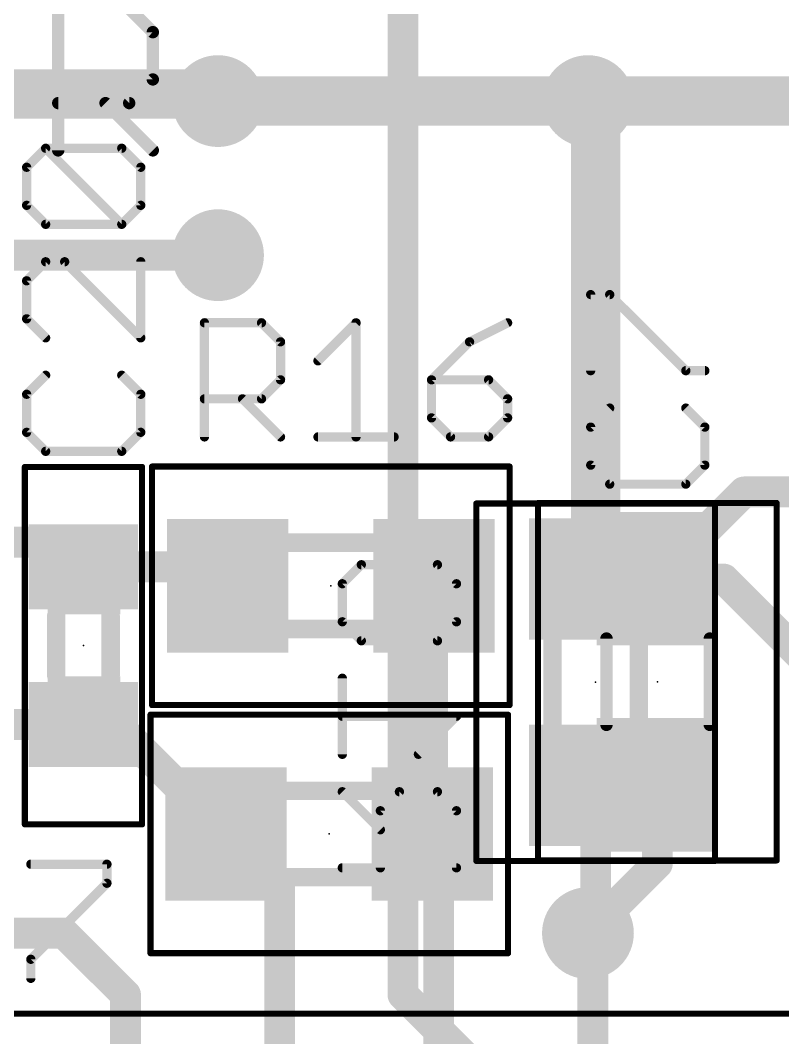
# Model space of a CAD drawing. Extents: x -0.1 to 70.5, y -0.1 to 57.
# Drawn here: x 41.3 to 47.58, y 37.49 to 45.88 of the extents above; entities that cross this region are included whole.
import ezdxf

# ---------------------------------------------------------------- set-up
doc = ezdxf.new("R2010")
doc.units = 0
for name, color, linetype in [('1', 14, 'CONTINUOUS'), ('16', 174, 'CONTINUOUS'), ('18', 94, 'CONTINUOUS'), ('23', 178, 'CONTINUOUS'), ('24', 178, 'CONTINUOUS'), ('25', 250, 'CONTINUOUS'), ('26', 250, 'CONTINUOUS'), ('39', 14, 'CONTINUOUS'), ('40', 174, 'CONTINUOUS'), ('51', 250, 'CONTINUOUS'), ('52', 250, 'CONTINUOUS')]:
    doc.layers.add(name, color=color, linetype=linetype)

# ---------------------------------------------------------------- blocks, each defined once
blk = doc.blocks.new('RECT')
blk.add_solid([(-0.5, -0.5), (0.5, -0.5), (-0.5, 0.5), (0.5, 0.5)])
blk = doc.blocks.new('ROUNDV')
at = {"const_width": 0.5}
blk.add_lwpolyline([(0, -0.25, 1), (0, 0.25, 1), (0, -0.25)], format="xyb", dxfattribs=at)

msp = doc.modelspace()

# ---------------------------------------------------------------- linework, layer by layer
at = {"layer": '1'}
for points, const_width in [([(42.926, 45.212), (45.974, 45.212)], 0.4064), ([(51.054, 45.212), (45.974, 45.212)], 0.4064), ([(39.658, 43.942), (42.926, 43.942)], 0.254), ([(46.5459, 41.2762), (47.2605, 41.9908)], 0.254), ([(47.2605, 41.9908), (51.2426, 41.9908)], 0.254), ([(41.6138, 41.5766), (40.2774, 41.5766)], 0.254), ([(41.817, 41.3734), (41.6138, 41.5766)], 0.254), ([(42.8486, 41.3734), (41.817, 41.3734)], 0.254), ([(43.0054, 41.2166), (42.8486, 41.3734)], 0.254), ([(44.6926, 41.2038), (44.7054, 41.2166)], 0.254), ([(44.6926, 39.1712), (44.6926, 41.2038)], 0.254), ([(40.4742, 40.0734), (41.817, 40.0734)], 0.254), ([(41.817, 40.0734), (42.0904, 40.0734)], 0.254), ([(42.0904, 40.0734), (42.9926, 39.1712)], 0.254), ([(46.5459, 39.5762), (46.5459, 38.9259)], 0.254), ([(43.434, 38.7298), (42.9926, 39.1712)], 0.254), ([(44.744, 39.1198), (44.6926, 39.1712)], 0.254), ([(44.744, 36.7), (44.744, 39.1198)], 0.254), ([(46.5459, 38.9259), (45.974, 38.354)], 0.254), ([(43.434, 36.74), (43.434, 38.7298)], 0.254), ([(41.656, 38.354), (38.354, 38.354)], 0.254), ([(42.164, 37.846), (41.656, 38.354)], 0.254), ([(46.014, 38.314), (45.974, 38.354)], 0.254), ([(46.014, 36.7), (46.014, 38.314)], 0.254), ([(42.164, 36.74), (42.164, 37.846)], 0.254)]:
    msp.add_lwpolyline(points, dxfattribs=dict(at, const_width=const_width))
for points, const_width in [([(42.926, 45.3136, 1), (42.926, 45.1104)], 0.2032), ([(45.974, 45.3136, 1), (45.974, 45.1104)], 0.2032), ([(45.974, 45.1104, 1), (45.974, 45.3136)], 0.2032), ([(42.926, 43.8785, 1), (42.926, 44.0055)], 0.127), ([(47.2605, 42.0543, 1), (47.2605, 41.9273)], 0.127), ([(47.3054, 41.9459, 1), (47.2156, 42.0357)], 0.127), ([(41.6587, 41.6215, 1), (41.5689, 41.5317)], 0.127), ([(41.6138, 41.5131, 1), (41.6138, 41.6401)], 0.127), ([(41.817, 41.4369, 1), (41.817, 41.3099)], 0.127), ([(41.7721, 41.3285, 1), (41.8619, 41.4183)], 0.127), ([(42.8935, 41.4183, 1), (42.8037, 41.3285)], 0.127), ([(42.8486, 41.3099, 1), (42.8486, 41.4369)], 0.127), ([(44.7503, 41.1717, 1), (44.6605, 41.2615)], 0.127), ([(46.501, 41.3211, 1), (46.5908, 41.2313)], 0.127), ([(42.9605, 41.1717, 1), (43.0503, 41.2615)], 0.127), ([(44.7561, 41.2038, 1), (44.6291, 41.2038)], 0.127), ([(44.6477, 41.2487, 1), (44.7375, 41.1589)], 0.127), ([(41.817, 40.1369, 1), (41.817, 40.0099)], 0.127), ([(41.817, 40.0099, 1), (41.817, 40.1369)], 0.127), ([(42.1353, 40.1183, 1), (42.0455, 40.0285)], 0.127), ([(42.0904, 40.0099, 1), (42.0904, 40.1369)], 0.127), ([(46.6094, 39.5762, 1), (46.4824, 39.5762)], 0.127), ([(43.0375, 39.2161, 1), (42.9477, 39.1263)], 0.127), ([(42.9477, 39.1263, 1), (43.0375, 39.2161)], 0.127), ([(44.7375, 39.2161, 1), (44.6477, 39.1263)], 0.127), ([(44.8075, 39.1198, 1), (44.6805, 39.1198)], 0.127), ([(44.6291, 39.1712, 1), (44.7561, 39.1712)], 0.127), ([(44.6991, 39.0749, 1), (44.7889, 39.1647)], 0.127), ([(46.5908, 38.881, 1), (46.501, 38.9708)], 0.127), ([(46.4824, 38.9259, 1), (46.6094, 38.9259)], 0.127), ([(43.4975, 38.7298, 1), (43.3705, 38.7298)], 0.127), ([(43.3891, 38.6849, 1), (43.4789, 38.7747)], 0.127), ([(41.7009, 38.3989, 1), (41.6111, 38.3091)], 0.127), ([(41.656, 38.2905, 1), (41.656, 38.4175)], 0.127), ([(46.0189, 38.3989, 1), (45.9291, 38.3091)], 0.127), ([(45.9291, 38.3989, 1), (46.0189, 38.3091)], 0.127), ([(46.0775, 38.314, 1), (45.9505, 38.314)], 0.127), ([(45.9691, 38.2691, 1), (46.0589, 38.3589)], 0.127), ([(42.2275, 37.846, 1), (42.1005, 37.846)], 0.127), ([(42.1191, 37.8011, 1), (42.2089, 37.8909)], 0.127)]:
    msp.add_lwpolyline(points, format="xyb", dxfattribs=dict(at, const_width=const_width))
at = {"layer": '16'}
for points, const_width in [([(44.45, 37.846), (44.45, 53.848)], 0.254), ([(33.69, 45.271), (42.867, 45.271)], 0.4064), ([(42.867, 45.271), (42.926, 45.212)], 0.4064), ([(45.974, 45.212), (46.0376, 45.1484)], 0.4064), ([(46.0376, 45.1484), (46.0376, 41.272)], 0.4064), ([(47.0946, 41.272), (46.0376, 41.272)], 0.254), ([(47.752, 40.6146), (47.0946, 41.272)], 0.254), ([(46.0376, 39.572), (46.0376, 38.4176)], 0.254), ([(46.0376, 38.4176), (45.974, 38.354)], 0.254), ([(45.466, 36.83), (44.45, 37.846)], 0.254)]:
    msp.add_lwpolyline(points, dxfattribs=dict(at, const_width=const_width))
for points, const_width in [([(42.9388, 45.3428, 1), (42.7952, 45.1992)], 0.2032), ([(42.867, 45.1694, 1), (42.867, 45.3726)], 0.2032), ([(42.8542, 45.1402, 1), (42.9978, 45.2838)], 0.2032), ([(46.0458, 45.2838, 1), (45.9022, 45.1402)], 0.2032), ([(46.1392, 45.1484, 1), (45.936, 45.1484)], 0.2032), ([(45.9657, 45.0766, 1), (46.1094, 45.2203)], 0.2032), ([(45.936, 41.272, 1), (46.1392, 41.272)], 0.2032), ([(46.0376, 41.3355, 1), (46.0376, 41.2085)], 0.127), ([(47.1395, 41.3169, 1), (47.0497, 41.2271)], 0.127), ([(47.0946, 41.2085, 1), (47.0946, 41.3355)], 0.127), ([(46.1011, 39.572, 1), (45.9741, 39.572)], 0.127), ([(46.0825, 38.3727, 1), (45.9927, 38.4625)], 0.127), ([(45.9291, 38.3989, 1), (46.0189, 38.3091)], 0.127), ([(45.9741, 38.4176, 1), (46.1011, 38.4176)], 0.127), ([(44.4949, 37.8909, 1), (44.4051, 37.8011)], 0.127), ([(44.3865, 37.846, 1), (44.5135, 37.846)], 0.127)]:
    msp.add_lwpolyline(points, format="xyb", dxfattribs=dict(at, const_width=const_width))
at = {"layer": '23'}
for p in [(43.8554, 41.2166), (41.817, 40.7234), (46.5459, 40.4262), (43.8426, 39.1712)]:
    msp.add_point(p, dxfattribs=at)
at = {"layer": '24'}
msp.add_point((46.0376, 40.422), dxfattribs=at)
at = {"layer": '25'}
for points, const_width in [([(41.6092, 44.8056), (41.6092, 45.975)], 0.1016), ([(42.1939, 45.975), (42.3888, 45.7801)], 0.1016), ([(42.3888, 45.7801), (42.3888, 45.3903)], 0.1016), ([(42.3888, 45.3903), (42.1939, 45.1954)], 0.1016), ([(42.1939, 45.1954), (41.6092, 45.1954)], 0.1016), ([(41.999, 45.1954), (42.3888, 44.8056)], 0.1016), ([(41.3489, 44.6664), (41.5057, 44.8232)], 0.0762), ([(41.5057, 44.8232), (42.1327, 44.8232)], 0.0762), ([(42.1327, 44.1961), (41.5057, 44.8232)], 0.0762), ([(42.1327, 44.8232), (42.2895, 44.6664)], 0.0762), ([(41.3489, 44.3529), (41.3489, 44.6664)], 0.0762), ([(42.2895, 44.6664), (42.2895, 44.3529)], 0.0762), ([(41.5057, 44.1961), (41.3489, 44.3529)], 0.0762), ([(42.2895, 44.3529), (42.1327, 44.1961)], 0.0762), ([(42.1327, 44.1961), (41.5057, 44.1961)], 0.0762), ([(41.5057, 43.8877), (41.3489, 43.7309)], 0.0762), ([(41.6624, 43.8877), (41.5057, 43.8877)], 0.0762), ([(42.2895, 43.2606), (41.6624, 43.8877)], 0.0762), ([(42.2895, 43.8877), (42.2895, 43.2606)], 0.0762), ([(41.3489, 43.7309), (41.3489, 43.4174)], 0.0762), ([(45.9967, 42.99), (45.9967, 43.617)], 0.0762), ([(45.9967, 43.617), (46.1535, 43.617)], 0.0762), ([(46.1535, 43.617), (46.7805, 42.99)], 0.0762), ([(41.3489, 43.4174), (41.5057, 43.2606)], 0.0762), ([(42.8141, 42.4441), (42.8141, 43.3847)], 0.0762), ([(42.8141, 43.3847), (43.2844, 43.3847)], 0.0762), ([(43.2844, 43.3847), (43.4412, 43.2279)], 0.0762), ([(43.7496, 43.0712), (44.0632, 43.3847)], 0.0762), ([(44.0632, 43.3847), (44.0632, 42.4441)], 0.0762), ([(45.3122, 43.3847), (44.9987, 43.2279)], 0.0762), ([(43.4412, 43.2279), (43.4412, 42.9144)], 0.0762), ([(44.9987, 43.2279), (44.6851, 42.9144)], 0.0762), ([(46.7805, 42.99), (46.9373, 42.99)], 0.0762), ([(41.5057, 42.9522), (41.3489, 42.7954)], 0.0762), ([(42.2895, 42.7954), (42.1327, 42.9522)], 0.0762), ([(43.4412, 42.9144), (43.2844, 42.7576)], 0.0762), ([(44.6851, 42.9144), (44.6851, 42.6009)], 0.0762), ([(45.1554, 42.9144), (44.6851, 42.9144)], 0.0762), ([(45.3122, 42.7576), (45.1554, 42.9144)], 0.0762), ([(41.3489, 42.7954), (41.3489, 42.4819)], 0.0762), ([(42.2895, 42.4819), (42.2895, 42.7954)], 0.0762), ([(43.2844, 42.7576), (42.8141, 42.7576)], 0.0762), ([(43.1276, 42.7576), (43.4412, 42.4441)], 0.0762), ([(45.3122, 42.6009), (45.3122, 42.7576)], 0.0762), ([(46.1535, 42.6815), (45.9967, 42.5247)], 0.0762), ([(46.9373, 42.5247), (46.7805, 42.6815)], 0.0762), ([(44.6851, 42.6009), (44.8419, 42.4441)], 0.0762), ([(45.1554, 42.4441), (45.3122, 42.6009)], 0.0762), ([(41.3489, 42.4819), (41.5057, 42.3251)], 0.0762), ([(42.1327, 42.3251), (42.2895, 42.4819)], 0.0762), ([(45.9967, 42.5247), (45.9967, 42.2112)], 0.0762), ([(46.9373, 42.2112), (46.9373, 42.5247)], 0.0762), ([(43.7496, 42.4441), (44.3767, 42.4441)], 0.0762), ([(44.8419, 42.4441), (45.1554, 42.4441)], 0.0762), ([(41.5057, 42.3251), (42.1327, 42.3251)], 0.0762), ([(45.9967, 42.2112), (46.1535, 42.0544)], 0.0762), ([(46.7805, 42.0544), (46.9373, 42.2112)], 0.0762), ([(46.1535, 42.0544), (46.7805, 42.0544)], 0.0762), ([(41.3835, 38.9219), (42.0106, 38.9219)], 0.0762), ([(42.0106, 38.9219), (42.0106, 38.7651)], 0.0762), ([(42.0106, 38.7651), (41.3835, 38.1381)], 0.0762), ([(41.3835, 38.1381), (41.3835, 37.9813)], 0.0762)]:
    msp.add_lwpolyline(points, dxfattribs=dict(at, const_width=const_width))
for points, const_width in [([(42.4142, 45.7801, 1), (42.3634, 45.7801)], 0.0508), ([(42.3708, 45.7621, 1), (42.4067, 45.7981)], 0.0508), ([(42.3634, 45.3903, 1), (42.4142, 45.3903)], 0.0508), ([(42.4067, 45.3723, 1), (42.3708, 45.4083)], 0.0508), ([(41.6092, 45.2208, 1), (41.6092, 45.17)], 0.0508), ([(42.0169, 45.2134, 1), (41.981, 45.1774)], 0.0508), ([(42.1759, 45.2134, 1), (42.2118, 45.1774)], 0.0508), ([(42.1939, 45.17, 1), (42.1939, 45.2208)], 0.0508), ([(41.5191, 44.8367, 1), (41.4922, 44.8097)], 0.0381), ([(41.5057, 44.8423, 1), (41.5057, 44.8042)], 0.0381), ([(41.5191, 44.8097, 1), (41.4922, 44.8367)], 0.0381), ([(42.1462, 44.8367, 1), (42.1193, 44.8097)], 0.0381), ([(42.1327, 44.8042, 1), (42.1327, 44.8423)], 0.0381), ([(41.5838, 44.8056, 1), (41.6346, 44.8056)], 0.0508), ([(42.3708, 44.7876, 1), (42.4067, 44.8236)], 0.0508), ([(41.3679, 44.6664, 1), (41.3298, 44.6664)], 0.0381), ([(41.3354, 44.6799, 1), (41.3624, 44.653)], 0.0381), ([(42.3086, 44.6664, 1), (42.2705, 44.6664)], 0.0381), ([(42.276, 44.653, 1), (42.303, 44.6799)], 0.0381), ([(41.3298, 44.3529, 1), (41.3679, 44.3529)], 0.0381), ([(41.3624, 44.3664, 1), (41.3354, 44.3394)], 0.0381), ([(42.2705, 44.3529, 1), (42.3086, 44.3529)], 0.0381), ([(42.303, 44.3394, 1), (42.276, 44.3664)], 0.0381), ([(41.5057, 44.2152, 1), (41.5057, 44.1771)], 0.0381), ([(41.4922, 44.1827, 1), (41.5191, 44.2096)], 0.0381), ([(42.1193, 44.2096, 1), (42.1462, 44.1827)], 0.0381), ([(42.1193, 44.1827, 1), (42.1462, 44.2096)], 0.0381), ([(42.1327, 44.1771, 1), (42.1327, 44.2152)], 0.0381), ([(41.5057, 43.9067, 1), (41.5057, 43.8686)], 0.0381), ([(41.5191, 43.8742, 1), (41.4922, 43.9012)], 0.0381), ([(41.6759, 43.9012, 1), (41.649, 43.8742)], 0.0381), ([(41.6624, 43.8686, 1), (41.6624, 43.9067)], 0.0381), ([(42.3086, 43.8877, 1), (42.2705, 43.8877)], 0.0381), ([(41.3679, 43.7309, 1), (41.3298, 43.7309)], 0.0381), ([(41.3354, 43.7444, 1), (41.3624, 43.7174)], 0.0381), ([(46.0157, 43.617, 1), (45.9776, 43.617)], 0.0381), ([(45.9967, 43.6361, 1), (45.9967, 43.598)], 0.0381), ([(46.1669, 43.6305, 1), (46.14, 43.6035)], 0.0381), ([(46.1535, 43.598, 1), (46.1535, 43.6361)], 0.0381), ([(41.3298, 43.4174, 1), (41.3679, 43.4174)], 0.0381), ([(41.3624, 43.4309, 1), (41.3354, 43.4039)], 0.0381), ([(42.8332, 43.3847, 1), (42.7951, 43.3847)], 0.0381), ([(42.8141, 43.4038, 1), (42.8141, 43.3657)], 0.0381), ([(43.2979, 43.3982, 1), (43.2709, 43.3712)], 0.0381), ([(43.2844, 43.3657, 1), (43.2844, 43.4038)], 0.0381), ([(44.0822, 43.3847, 1), (44.0441, 43.3847)], 0.0381), ([(44.0766, 43.3712, 1), (44.0497, 43.3982)], 0.0381), ([(45.3207, 43.3677, 1), (45.3037, 43.4017)], 0.0381), ([(41.4922, 43.2471, 1), (41.5191, 43.2741)], 0.0381), ([(42.2705, 43.2606, 1), (42.3086, 43.2606)], 0.0381), ([(42.276, 43.2471, 1), (42.303, 43.2741)], 0.0381), ([(43.4602, 43.2279, 1), (43.4221, 43.2279)], 0.0381), ([(43.4277, 43.2145, 1), (43.4546, 43.2414)], 0.0381), ([(44.9902, 43.245, 1), (45.0072, 43.2109)], 0.0381), ([(45.0121, 43.2145, 1), (44.9852, 43.2414)], 0.0381), ([(43.7361, 43.0846, 1), (43.7631, 43.0577)], 0.0381), ([(46.7805, 43.009, 1), (46.7805, 42.9709)], 0.0381), ([(46.7671, 42.9765, 1), (46.794, 43.0034)], 0.0381), ([(46.9373, 42.9709, 1), (46.9373, 43.009)], 0.0381), ([(41.5191, 42.9387, 1), (41.4922, 42.9656)], 0.0381), ([(42.1462, 42.9656, 1), (42.1193, 42.9387)], 0.0381), ([(43.4221, 42.9144, 1), (43.4602, 42.9144)], 0.0381), ([(43.4546, 42.9009, 1), (43.4277, 42.9279)], 0.0381), ([(44.6851, 42.9335, 1), (44.6851, 42.8954)], 0.0381), ([(44.6717, 42.9279, 1), (44.6986, 42.9009)], 0.0381), ([(44.7042, 42.9144, 1), (44.6661, 42.9144)], 0.0381), ([(45.1689, 42.9279, 1), (45.142, 42.9009)], 0.0381), ([(45.1554, 42.8954, 1), (45.1554, 42.9335)], 0.0381), ([(45.9776, 42.99, 1), (46.0157, 42.99)], 0.0381), ([(41.3679, 42.7954, 1), (41.3298, 42.7954)], 0.0381), ([(41.3354, 42.8089, 1), (41.3624, 42.7819)], 0.0381), ([(42.3086, 42.7954, 1), (42.2705, 42.7954)], 0.0381), ([(42.276, 42.7819, 1), (42.303, 42.8089)], 0.0381), ([(42.8141, 42.7767, 1), (42.8141, 42.7386)], 0.0381), ([(43.1411, 42.7711, 1), (43.1142, 42.7442)], 0.0381), ([(43.2709, 42.7711, 1), (43.2979, 42.7442)], 0.0381), ([(43.2844, 42.7386, 1), (43.2844, 42.7767)], 0.0381), ([(45.3313, 42.7576, 1), (45.2932, 42.7576)], 0.0381), ([(45.2987, 42.7442, 1), (45.3257, 42.7711)], 0.0381), ([(46.1669, 42.668, 1), (46.14, 42.695)], 0.0381), ([(46.794, 42.695, 1), (46.7671, 42.668)], 0.0381), ([(44.6986, 42.6143, 1), (44.6717, 42.5874)], 0.0381), ([(44.6661, 42.6009, 1), (44.7042, 42.6009)], 0.0381), ([(45.2932, 42.6009, 1), (45.3313, 42.6009)], 0.0381), ([(45.3257, 42.5874, 1), (45.2987, 42.6143)], 0.0381), ([(41.3624, 42.4953, 1), (41.3354, 42.4684)], 0.0381), ([(42.303, 42.4684, 1), (42.276, 42.4953)], 0.0381), ([(46.0157, 42.5247, 1), (45.9776, 42.5247)], 0.0381), ([(45.9832, 42.5382, 1), (46.0102, 42.5113)], 0.0381), ([(46.9564, 42.5247, 1), (46.9183, 42.5247)], 0.0381), ([(46.9238, 42.5113, 1), (46.9508, 42.5382)], 0.0381), ([(41.3298, 42.4819, 1), (41.3679, 42.4819)], 0.0381), ([(42.2705, 42.4819, 1), (42.3086, 42.4819)], 0.0381), ([(42.7951, 42.4441, 1), (42.8332, 42.4441)], 0.0381), ([(43.4277, 42.4306, 1), (43.4546, 42.4576)], 0.0381), ([(43.7496, 42.4631, 1), (43.7496, 42.425)], 0.0381), ([(44.0441, 42.4441, 1), (44.0822, 42.4441)], 0.0381), ([(44.3767, 42.425, 1), (44.3767, 42.4631)], 0.0381), ([(44.8419, 42.4631, 1), (44.8419, 42.425)], 0.0381), ([(44.8284, 42.4306, 1), (44.8554, 42.4576)], 0.0381), ([(45.142, 42.4576, 1), (45.1689, 42.4306)], 0.0381), ([(45.1554, 42.425, 1), (45.1554, 42.4631)], 0.0381), ([(41.5057, 42.3441, 1), (41.5057, 42.306)], 0.0381), ([(41.4922, 42.3116, 1), (41.5191, 42.3386)], 0.0381), ([(42.1193, 42.3386, 1), (42.1462, 42.3116)], 0.0381), ([(42.1327, 42.306, 1), (42.1327, 42.3441)], 0.0381), ([(46.0102, 42.2247, 1), (45.9832, 42.1977)], 0.0381), ([(45.9776, 42.2112, 1), (46.0157, 42.2112)], 0.0381), ([(46.9183, 42.2112, 1), (46.9564, 42.2112)], 0.0381), ([(46.9508, 42.1977, 1), (46.9238, 42.2247)], 0.0381), ([(46.1535, 42.0735, 1), (46.1535, 42.0354)], 0.0381), ([(46.14, 42.041, 1), (46.1669, 42.0679)], 0.0381), ([(46.7671, 42.0679, 1), (46.794, 42.041)], 0.0381), ([(46.7805, 42.0354, 1), (46.7805, 42.0735)], 0.0381), ([(41.3835, 38.941, 1), (41.3835, 38.9029)], 0.0381), ([(42.0297, 38.9219, 1), (41.9916, 38.9219)], 0.0381), ([(42.0106, 38.9029, 1), (42.0106, 38.941)], 0.0381), ([(41.9916, 38.7651, 1), (42.0297, 38.7651)], 0.0381), ([(42.0241, 38.7517, 1), (41.9971, 38.7786)], 0.0381), ([(41.4026, 38.1381, 1), (41.3645, 38.1381)], 0.0381), ([(41.3701, 38.1515, 1), (41.397, 38.1246)], 0.0381), ([(41.3645, 37.9813, 1), (41.4026, 37.9813)], 0.0381)]:
    msp.add_lwpolyline(points, format="xyb", dxfattribs=dict(at, const_width=const_width))
at = {"layer": '26', "const_width": 0.0762}
for points in [[(44.1069, 41.3905), (43.9501, 41.2337)], [(44.7339, 41.3905), (44.1069, 41.3905)], [(44.1069, 40.7634), (44.7339, 41.3905)], [(44.8907, 41.2337), (44.7339, 41.3905)], [(43.9501, 41.2337), (43.9501, 40.9202)], [(44.8907, 40.9202), (44.8907, 41.2337)], [(43.9501, 40.9202), (44.1069, 40.7634)], [(44.7339, 40.7634), (44.8907, 40.9202)], [(44.1069, 40.7634), (44.7339, 40.7634)], [(43.9501, 39.8279), (43.9501, 40.455)], [(44.8907, 40.1414), (43.9501, 40.1414)], [(44.5772, 39.8279), (44.8907, 40.1414)], [(44.2636, 39.2059), (43.9501, 39.5195)], [(44.4204, 39.5195), (44.2636, 39.3627)], [(44.7339, 39.5195), (44.4204, 39.5195)], [(44.8907, 39.3627), (44.7339, 39.5195)], [(44.2636, 39.3627), (44.2636, 38.8924)], [(44.8907, 38.8924), (44.8907, 39.3627)], [(43.9501, 38.8924), (44.8907, 38.8924)]]:
    msp.add_lwpolyline(points, dxfattribs=at)
at = {"layer": '26', "const_width": 0.0381}
for points in [[(44.1069, 41.4096, 1), (44.1069, 41.3715)], [(44.1203, 41.377, 1), (44.0934, 41.404)], [(44.7474, 41.404, 1), (44.7205, 41.377)], [(44.7474, 41.377, 1), (44.7205, 41.404)], [(44.7339, 41.3715, 1), (44.7339, 41.4096)], [(43.9691, 41.2337, 1), (43.931, 41.2337)], [(43.9366, 41.2472, 1), (43.9636, 41.2203)], [(44.9097, 41.2337, 1), (44.8716, 41.2337)], [(44.8772, 41.2203, 1), (44.9042, 41.2472)], [(43.931, 40.9202, 1), (43.9691, 40.9202)], [(43.9636, 40.9337, 1), (43.9366, 40.9067)], [(44.8716, 40.9202, 1), (44.9097, 40.9202)], [(44.9042, 40.9067, 1), (44.8772, 40.9337)], [(44.1069, 40.7825, 1), (44.1069, 40.7444)], [(44.0934, 40.7769, 1), (44.1203, 40.75)], [(44.0934, 40.75, 1), (44.1203, 40.7769)], [(44.7205, 40.7769, 1), (44.7474, 40.75)], [(44.7339, 40.7444, 1), (44.7339, 40.7825)], [(43.9691, 40.455, 1), (43.931, 40.455)], [(43.9501, 40.1605, 1), (43.9501, 40.1224)], [(44.9042, 40.128, 1), (44.8772, 40.1549)], [(44.8907, 40.1224, 1), (44.8907, 40.1605)], [(43.931, 39.8279, 1), (43.9691, 39.8279)], [(44.5637, 39.8414, 1), (44.5906, 39.8144)], [(43.9636, 39.5329, 1), (43.9366, 39.506)], [(44.4204, 39.5385, 1), (44.4204, 39.5004)], [(44.4339, 39.506, 1), (44.4069, 39.5329)], [(44.7474, 39.5329, 1), (44.7205, 39.506)], [(44.7339, 39.5004, 1), (44.7339, 39.5385)], [(44.2827, 39.3627, 1), (44.2446, 39.3627)], [(44.2502, 39.3762, 1), (44.2771, 39.3492)], [(44.9097, 39.3627, 1), (44.8716, 39.3627)], [(44.8772, 39.3492, 1), (44.9042, 39.3762)], [(44.2502, 39.1925, 1), (44.2771, 39.2194)], [(43.9501, 38.9114, 1), (43.9501, 38.8733)], [(44.2446, 38.8924, 1), (44.2827, 38.8924)], [(44.8716, 38.8924, 1), (44.9097, 38.8924)], [(44.8907, 38.8733, 1), (44.8907, 38.9114)]]:
    msp.add_lwpolyline(points, format="xyb", dxfattribs=at)
at = {"layer": '39'}
for points, const_width in [([(41.334, 39.2504), (41.334, 42.1964)], 0.0508), ([(41.334, 42.1964), (42.3, 42.1964)], 0.0508), ([(42.3, 42.1964), (42.3, 39.2504)], 0.0508), ([(42.3824, 42.1996), (45.3284, 42.1996)], 0.0508), ([(42.3824, 40.2336), (42.3824, 42.1996)], 0.0508), ([(45.3284, 42.1996), (45.3284, 40.2336)], 0.0508), ([(45.5629, 38.9532), (45.5629, 41.8992)], 0.0508), ([(45.5629, 41.8992), (47.5289, 41.8992)], 0.0508), ([(47.5289, 41.8992), (47.5289, 38.9532)], 0.0508), ([(45.3284, 40.2336), (42.3824, 40.2336)], 0.0508), ([(42.3696, 40.1542), (45.3156, 40.1542)], 0.0508), ([(42.3696, 38.1882), (42.3696, 40.1542)], 0.0508), ([(45.3156, 40.1542), (45.3156, 38.1882)], 0.0508), ([(42.3, 39.2504), (41.334, 39.2504)], 0.0508), ([(47.5289, 38.9532), (45.5629, 38.9532)], 0.0508), ([(45.3156, 38.1882), (42.3696, 38.1882)], 0.0508), ([(37.044, 37.69), (68.944, 37.69)], 0.05)]:
    msp.add_lwpolyline(points, dxfattribs=dict(at, const_width=const_width))
at = {"layer": '39', "const_width": 0.0254}
for points in [[(41.3467, 42.1964, 1), (41.3213, 42.1964)], [(41.334, 42.2091, 1), (41.334, 42.1837)], [(42.3127, 42.1964, 1), (42.2873, 42.1964)], [(42.3, 42.1837, 1), (42.3, 42.2091)], [(42.3824, 42.2123, 1), (42.3824, 42.1869)], [(42.3951, 42.1996, 1), (42.3697, 42.1996)], [(45.3411, 42.1996, 1), (45.3157, 42.1996)], [(45.3284, 42.1869, 1), (45.3284, 42.2123)], [(45.5756, 41.8992, 1), (45.5502, 41.8992)], [(45.5629, 41.9119, 1), (45.5629, 41.8865)], [(47.5416, 41.8992, 1), (47.5162, 41.8992)], [(47.5289, 41.8865, 1), (47.5289, 41.9119)], [(42.3824, 40.2463, 1), (42.3824, 40.2209)], [(45.3284, 40.2209, 1), (45.3284, 40.2463)], [(42.3696, 40.1669, 1), (42.3696, 40.1415)], [(42.3823, 40.1542, 1), (42.3569, 40.1542)], [(42.3697, 40.2336, 1), (42.3951, 40.2336)], [(45.3283, 40.1542, 1), (45.3029, 40.1542)], [(45.3156, 40.1415, 1), (45.3156, 40.1669)], [(45.3157, 40.2336, 1), (45.3411, 40.2336)], [(41.334, 39.2631, 1), (41.334, 39.2377)], [(41.3213, 39.2504, 1), (41.3467, 39.2504)], [(42.2873, 39.2504, 1), (42.3127, 39.2504)], [(42.3, 39.2377, 1), (42.3, 39.2631)], [(45.5629, 38.9659, 1), (45.5629, 38.9405)], [(45.5502, 38.9532, 1), (45.5756, 38.9532)], [(47.5162, 38.9532, 1), (47.5416, 38.9532)], [(47.5289, 38.9405, 1), (47.5289, 38.9659)], [(42.3696, 38.2009, 1), (42.3696, 38.1755)], [(42.3569, 38.1882, 1), (42.3823, 38.1882)], [(45.3029, 38.1882, 1), (45.3283, 38.1882)], [(45.3156, 38.1755, 1), (45.3156, 38.2009)]]:
    msp.add_lwpolyline(points, format="xyb", dxfattribs=at)
at = {"layer": '40', "const_width": 0.0508}
for points in [[(47.0206, 41.895), (45.0546, 41.895)], [(45.0546, 41.895), (45.0546, 38.949)], [(47.0206, 38.949), (47.0206, 41.895)], [(45.0546, 38.949), (47.0206, 38.949)]]:
    msp.add_lwpolyline(points, dxfattribs=at)
at = {"layer": '40', "const_width": 0.0254}
for points in [[(45.0546, 41.9077, 1), (45.0546, 41.8823)], [(45.0673, 41.895, 1), (45.0419, 41.895)], [(47.0333, 41.895, 1), (47.0079, 41.895)], [(47.0206, 41.8823, 1), (47.0206, 41.9077)], [(45.0546, 38.9617, 1), (45.0546, 38.9363)], [(45.0419, 38.949, 1), (45.0673, 38.949)], [(47.0079, 38.949, 1), (47.0333, 38.949)], [(47.0206, 38.9363, 1), (47.0206, 38.9617)]]:
    msp.add_lwpolyline(points, format="xyb", dxfattribs=at)
at = {"layer": '51'}
for points, const_width in [([(44.2874, 41.5726), (43.4234, 41.5726)], 0.1524), ([(41.593, 40.4784), (41.593, 40.9684)], 0.1524), ([(42.041, 40.9684), (42.041, 40.4784)], 0.1524), ([(43.4234, 40.8606), (44.2874, 40.8606)], 0.1524), ([(46.1269, 40.7822), (46.1269, 40.0702)], 0.1016), ([(46.9779, 40.7822), (46.9779, 40.0702)], 0.1016), ([(44.2746, 39.5272), (43.4106, 39.5272)], 0.1524), ([(43.4106, 38.8152), (44.2746, 38.8152)], 0.1524)]:
    msp.add_lwpolyline(points, dxfattribs=dict(at, const_width=const_width))
for points, const_width in [([(43.4234, 41.6107, 1), (43.4234, 41.5345)], 0.0762), ([(44.2874, 41.5345, 1), (44.2874, 41.6107)], 0.0762), ([(41.6311, 40.9684, 1), (41.5549, 40.9684)], 0.0762), ([(42.0791, 40.9684, 1), (42.0029, 40.9684)], 0.0762), ([(43.4234, 40.8987, 1), (43.4234, 40.8225)], 0.0762), ([(44.2874, 40.8225, 1), (44.2874, 40.8987)], 0.0762), ([(46.1523, 40.7822, 1), (46.1015, 40.7822)], 0.0508), ([(47.0033, 40.7822, 1), (46.9525, 40.7822)], 0.0508), ([(41.5549, 40.4784, 1), (41.6311, 40.4784)], 0.0762), ([(42.0029, 40.4784, 1), (42.0791, 40.4784)], 0.0762), ([(46.1015, 40.0702, 1), (46.1523, 40.0702)], 0.0508), ([(46.9525, 40.0702, 1), (47.0033, 40.0702)], 0.0508), ([(43.4106, 39.5653, 1), (43.4106, 39.4891)], 0.0762), ([(44.2746, 39.4891, 1), (44.2746, 39.5653)], 0.0762), ([(43.4106, 38.8533, 1), (43.4106, 38.7771)], 0.0762), ([(44.2746, 38.7771, 1), (44.2746, 38.8533)], 0.0762)]:
    msp.add_lwpolyline(points, format="xyb", dxfattribs=dict(at, const_width=const_width))
at = {"layer": '52', "const_width": 0.1524}
for points in [[(45.6816, 39.99), (45.6816, 40.854)], [(46.3936, 40.854), (46.3936, 39.99)]]:
    msp.add_lwpolyline(points, dxfattribs=at)
at = {"layer": '52', "const_width": 0.0762}
for points in [[(45.7197, 40.854, 1), (45.6435, 40.854)], [(46.4317, 40.854, 1), (46.3555, 40.854)], [(45.6435, 39.99, 1), (45.7197, 39.99)], [(46.3555, 39.99, 1), (46.4317, 39.99)]]:
    msp.add_lwpolyline(points, format="xyb", dxfattribs=at)

# ---------------------------------------------------------------- block references
at = {"layer": '1', "yscale": 1.1}
for p in [(43.0054, 41.2166), (44.7054, 41.2166), (42.9926, 39.1712), (44.6926, 39.1712)]:
    msp.add_blockref('RECT', p, dxfattribs=at)
at = {"layer": '1', "xscale": 1.1, "rotation": 270}
for p in [(46.5459, 41.2762), (46.5459, 39.5762)]:
    msp.add_blockref('RECT', p, dxfattribs=at)
at = {"layer": '1', "xscale": 0.7, "yscale": 0.9, "rotation": 90}
for p in [(41.817, 41.3734), (41.817, 40.0734)]:
    msp.add_blockref('RECT', p, dxfattribs=at)
at = {"layer": '16', "yscale": 1.1, "rotation": 90}
for p in [(46.0376, 41.272), (46.0376, 39.572)]:
    msp.add_blockref('RECT', p, dxfattribs=at)
at = {"layer": '18', "xscale": 0.7564, "yscale": 0.7564}
for p in [(42.926, 45.212), (42.926, 45.212), (45.974, 45.212), (45.974, 45.212), (42.926, 43.942), (42.926, 43.942), (45.974, 38.354), (45.974, 38.354)]:
    msp.add_blockref('ROUNDV', p, dxfattribs=at)
at = {"layer": '51', "xscale": 0.4064, "yscale": 0.8636}
for p in [(43.2204, 41.2166), (44.4904, 41.2166), (43.2076, 39.1712), (44.4776, 39.1712)]:
    msp.add_blockref('RECT', p, dxfattribs=at)
at = {"layer": '51'}
for p, xscale, yscale, rotation in [((41.8219, 41.1322), 0.3, 0.5999, 90), ((46.551, 41.0144), 0.5001, 0.95, 270), ((41.8219, 40.3194), 0.3, 0.5999, 90), ((46.551, 39.846), 0.5001, 0.95, 270)]:
    msp.add_blockref('RECT', p, dxfattribs=dict(at, xscale=xscale, yscale=yscale, rotation=rotation))
at = {"layer": '52', "xscale": 0.4064, "yscale": 0.8636, "rotation": 90}
for p in [(46.0376, 41.057), (46.0376, 39.787)]:
    msp.add_blockref('RECT', p, dxfattribs=at)

doc.saveas('drawing.dxf')
